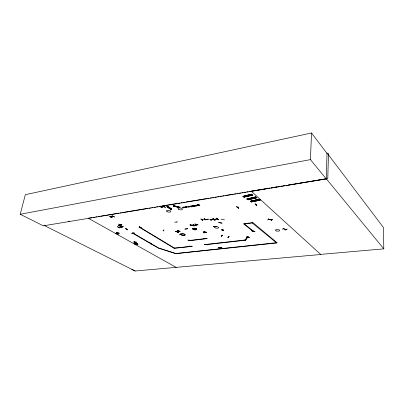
<?xml version="1.0" encoding="UTF-8"?>
<svg xmlns="http://www.w3.org/2000/svg" width="404" height="404" viewBox="0 0 404 404"><rect width="100%" height="100%" fill="white"/><g stroke="black" fill="none" stroke-linecap="round" stroke-linejoin="round"><path stroke-width="0.61" d="M207.373 244.905L204.252 244.385M207.095 238.708L203.596 238.405L207.111 238.577M328.477 153.232L327.78 178.563L290.961 184.633M327.013 153.419L311.534 132.992L25.346 194.678L20.2 214.277L43.339 225.826L326.281 178.947L327.028 152.949L383.467 227.548L383.8 248.859L320.614 254.384M219.261 247.511L219.231 247.935L218.372 247.607M219.251 247.773L219.195 248.339L219.458 247.819M220.114 247.42L220.978 247.748L221.003 247.324M326.281 178.947L310.418 159.62L311.534 132.992M220.973 247.652L220.932 248.152L221.2 247.632M221.054 219.14L224.488 219.842M219.473 247.49L219.438 247.985L220.326 248.056M285.355 230.154L287.294 228.972M287.264 185.411L286.032 185.406M221.22 247.298L221.185 247.798L222.069 247.869M119.296 233.265L116.256 232.517L119.311 233.138M268.574 218.665L267.756 220.034M276.386 242.728L175.482 253.555L158.181 248.041L132.381 233.058L132.86 232.987L158.646 247.985L176.104 253.621L277.255 242.895L252.561 222.352M248.006 237.214L248.076 236.82M248.167 237.077L247.546 236.961L244.955 239.84L245.571 239.951L248.192 236.82M134.138 243.213L137.128 243.496L134.138 243.001M137.128 243.491L134.123 243.152M134.956 244.511L137.931 244.607M192.178 246.45L189.097 246.162L192.198 246.294M238.027 207.035L237.774 207.414M238.178 207.095L238.082 207.378M219.417 248.051L220.124 248.081M222.932 229.689C225.705 232.234 218.135 228.386 223.745 230.24L222.473 230.396L221.66 229.876M221.165 247.864L221.867 247.894M216.741 218.211L218.554 219.609L216.6 218.074M213.363 219.246L213.408 219.569L213.312 219.18M207.388 244.683L204.232 244.551M196.501 225.922L193.45 224.892M194.031 226.023L193.698 224.528M193.718 224.548L193.875 225.988M196.612 205.202L197.617 205.767L196.283 205.363L196.642 205.919L196.021 205.434L196.632 205.015M194.122 205.601L195.425 206.378L193.541 205.888L194.147 205.414M188.067 240.077L191.228 240.375M191.653 205.995L192.961 206.772L191.082 206.277L191.678 205.808M190.415 206.192L190.648 205.974L191.723 206.969L189.809 206.419L190.622 206.161M188.006 206.58L188.814 207.166C187.845 206.414 187.436 206.964 188.032 206.393M186.194 206.585L186.421 206.368L187.527 207.373L186.178 206.994L186.577 207.525C184.805 206.828 187.234 206.944 186.194 206.585L186.396 206.555M180.012 234.86C182.219 232.088 179.992 235.552 179.861 234.663M183.684 207.277L184.32 207.171L185.128 207.752L183.684 207.277L183.977 207.065M183.83 207.378L183.709 207.09M163.812 229.952L163.135 230.876M161.191 206.712C160.994 207.888 164.953 206.247 164.115 206.277M161.443 207.065L161.448 206.671L161.494 207.06L161.423 206.676L161.12 207.035M218.665 222.553L222.084 223.144L218.69 222.528M135.264 242.344L135.623 243.198M151.005 244.061L150.662 242.945L151.03 243.9M118.685 224.19L121.963 224.816L118.695 224.159M135.678 243.299L135.199 242.238M136.673 242.203L133.618 242.006L136.623 242.289M137.471 243.703L134.456 243.359L137.501 243.546M134.482 241.324L134.891 242.521M134.956 244.319L137.926 244.819M134.279 232.896L131.8 233.229M127.826 229.74L125.78 228.538M191.208 240.501L188.047 240.193M118.347 225.195L121.594 225.836M122.109 227.452L120.023 226.235M118.539 227.346L123.331 226.503M118.387 234.189L115.327 233.477L118.422 234.042M117.377 226.76L119.619 227.811M119.574 227.952L117.534 226.594M136.486 244.622L136.027 243.567M249.49 237.491L246.238 236.976L249.48 237.522M121.569 225.988L118.296 225.427M175.7 231.401L178.644 232.265L175.71 231.421M205.732 244.678L205.373 244.486L245.43 239.956L245.733 240.183L205.888 244.683M119.887 225.659L120.225 224.573M120.382 224.579L120.038 225.679M179.957 207.267L173.584 205.757L179.866 207.363M205.308 219.407L208.514 219.185L205.318 219.448M196.48 225.402L193.521 225.745M112.075 217.675L109.535 216.418L112.181 217.63M116.832 233.805L117.715 232.896M117.837 232.946L116.938 233.83M236.673 206.697L238.481 208.212M238.618 208.186L236.658 206.722M236.815 206.671L238.461 208.242M211.489 220.559L209.686 219.226M213.352 218.695L215.317 220.003M174.73 222.23L177.538 221.847M201.091 219.039L202.752 220.397M202.879 220.377L200.945 219.039M201.071 219.013L202.737 220.422M247.849 237.198L248.076 237.138M125.735 228.679L127.775 229.881L125.614 228.72M160.07 206.292L162.161 207.808L159.939 206.338M282.295 229.225L284.098 228.169M268.185 219.443L271.791 219.917M190.43 225.654L190.264 224.392M190.279 225.664L190.097 224.356M204.762 231.825L204 232.946L204.762 231.835M204.151 232.946L204.919 231.835M272.251 219.241L271.357 220.619L272.397 219.276M163.948 229.972L163.07 231.012M192.344 205.919C193.455 207.333 194.208 205.449 192.329 205.838M196.47 224.543L195.021 225.528M204.55 232.452L204.868 232.457M178.568 232.351L175.639 231.447M221.554 236.234L222.412 235.143L221.407 236.178M110.903 216.983L113.07 216.428M113.221 216.483L111.004 217.054M196.203 224.589L195.036 225.387M166.877 206.575L170.948 209.206L166.802 206.631L170.604 209.262M166.993 206.601L170.948 209.206M171.554 209.115L167.594 206.505L171.422 209.136M171.614 209.105L167.943 206.449M167.811 206.474L171.745 209.085M246.087 239.516L245.071 240.592L246.051 239.537M180.325 234.31L180.002 234.29M179.886 234.82L180.815 233.8M204.687 232.34L204.939 232.164M177.129 231.846L178.553 230.957M251.414 201.854L260.393 200.061L251.465 201.98M260.085 199.773L251.389 201.838M259.121 199.197L250.394 201.253L259.398 199.303M247.859 199.571L256.798 197.607M247.157 199.106L255.969 197.132L247.182 199.121M250.419 201.278L259.267 199.298M247.884 199.586L256.737 197.652L247.925 199.697L248.172 199.859L256.894 197.748M255.818 197.026L246.854 198.985L247.086 199.147M252.581 194.829L243.758 197.006L252.899 195.127L243.991 197.172M251.586 194.238L242.819 196.384L251.647 194.193M243.203 196.647L251.944 194.481M194.9 224.013L197.975 224.947M194.965 223.998L197.995 224.912M214.862 226.599L214.721 226.588M118.66 227.396L121.003 226.992M126.78 229.27L126.841 229.336M177.24 230.467L180.189 231.356L177.174 230.482M140.026 227.366L140.269 227.341M177.29 231.866L178.523 231.078M213.65 219.534L210.666 219.938M214.398 219.332L217.514 218.978M201.97 219.69L202.303 219.655M202.02 219.685L205.05 219.362L204.747 219.407M255.878 204.772L255.5 204.818M271.746 219.968L268.216 219.438M164.09 206.666L161.161 207.101M228.876 236.951L228.538 236.885M245.531 240.087L245.193 240.016L245.516 240.032M210.625 219.867L213.6 219.468M242.971 196.496L251.737 194.339M243.915 197.122L252.662 194.975M247.021 199.101L255.742 196.98M247.773 199.586L256.515 197.5M250.566 201.379L259.323 199.334M259.494 199.445L250.722 201.394M251.455 201.965L260.247 199.965M20.2 214.277L310.418 159.62M204.606 232.411L204.863 232.517M45.258 225.179L44.016 225.387L135.168 271.008L320.786 254.5L251.232 191.178L262.418 189.325M68.18 221.372L69.422 221.165M91.991 217.599L88.259 218.216L176.27 267.438M93.233 217.392L94.48 217.185M95.723 216.978L96.97 216.771M98.212 216.564L99.455 216.362M100.702 216.155L118.741 213.161M119.983 212.953L121.225 212.746M122.473 212.539L147.975 208.312M149.217 208.105L150.465 207.898M151.707 207.691L152.949 207.484M154.197 207.277L155.439 207.07M156.681 206.863L157.929 206.661M159.171 206.454L160.418 206.247M161.661 206.04L177.21 203.459M178.457 203.252L179.699 203.045M180.942 202.838L182.189 202.636M183.431 202.429L184.673 202.222M185.921 202.015L206.449 198.611M207.691 198.404L208.934 198.197M210.181 197.99L211.423 197.783M212.666 197.576L213.913 197.369M215.155 197.162L216.398 196.96M217.645 196.753L218.887 196.546M220.129 196.339L221.377 196.132M222.619 195.925L223.867 195.718M225.109 195.516L233.194 194.173M234.441 193.965L235.684 193.758M236.926 193.551L238.173 193.344M239.415 193.142L240.658 192.935M241.905 192.728L243.147 192.521M244.39 192.314L245.637 192.107M246.879 191.9L248.122 191.693M249.369 191.491L250.611 191.284M263.661 189.117L264.903 188.91M266.145 188.703L267.392 188.496M268.635 188.294L269.877 188.087L251.232 191.178M271.119 187.88L272.362 187.673M277.331 186.85L273.604 187.466L277.306 186.88M279.815 186.436L278.573 186.643L279.79 186.471M281.063 186.229L282.305 186.027M283.547 185.82L284.79 185.613M288.512 184.997L294.087 184.067M295.324 183.865L296.561 183.658M297.804 183.451L299.041 183.249M300.278 183.042L301.515 182.835M302.758 182.633L303.995 182.426M305.232 182.219L306.469 182.017M307.707 181.81L308.949 181.603M310.186 181.396L311.423 181.194M312.661 180.987L313.903 180.78M315.14 180.578L316.377 180.371M317.615 180.164L326.286 178.73L383.8 248.859M271.099 187.905L272.341 187.703M281.033 186.269L282.27 186.062M283.512 185.86L284.754 185.653M285.997 185.451L287.239 185.244M288.481 185.042L289.724 184.835M228.634 236.85L228.856 236.89M286.204 229.659L283.33 228.74L286.168 229.659M237.749 207.424L238.128 207.449L237.83 207.484M119.993 226.402L122.215 227.593M123.2 226.588L120.821 227.068M139.431 226.71L141.456 227.957L139.335 226.72M212.893 218.776L214.706 220.15L212.767 218.781M213.347 218.705L215.332 220.049M214.428 219.337L217.453 218.923M131.77 233.391L134.355 233.098M204.116 218.645L206.085 219.988L204.161 218.614M252.54 222.624L243.511 223.811L252.919 231.29L253.52 231.219L244.117 223.73M244.445 223.993L252.859 222.887M203.343 232.477L206.247 232.199M173.932 248.117L191.072 246.425L174.27 248.319L139.042 227.083L139.537 227.013L174.412 248.061M192.622 205.636L193.258 205.692M185.007 206.858L185.663 206.914M183.052 207.171L183.825 207.272M150.798 243.551L150.5 243.516M213.241 226.72L216.453 226.553L213.262 226.705M255.586 204.828L255.823 204.707M176.194 222.079L176.391 222.21M132.83 233.088L133.037 233.194M191.819 224.937L192.875 225.038M190.395 225.073L193.723 225.382L190.436 225.094M134.987 242.026L134.699 241.996L135.007 242.036M135.956 243.657L136.441 244.531M268.615 219.205L269.731 219.372M222.402 235.138L221.559 236.249M163.857 206.702L163.827 206.303L164.155 206.333M221.498 235.643L221.821 235.653M173.619 205.686L179.947 207.282M173.341 206.01L179.618 207.6L173.387 205.964M189.431 206.252L189.688 206.333M220.099 247.581L220.958 247.819M218.357 247.773L219.21 248.006M255.01 203.919L256.757 205.479M216.625 218.231L218.412 219.599M163.1 205.848L165.165 207.328M122.165 226.972L122.291 226.952M131.815 269.347L135.168 271.008M212.883 218.766L214.706 220.145M252.242 222.973L276.664 242.956M246.854 198.985L255.57 196.849M179.517 207.626L173.301 205.974M247.925 236.805L247.899 237.108L247.965 236.8M182.77 207.479C184.163 208.812 184.795 206.843 182.77 207.479M184.724 207.166C186.113 208.509 186.754 206.525 184.724 207.166M188.623 206.54C190.001 207.898 190.668 205.894 188.623 206.54M206.53 232.255L203.197 231.926L206.53 232.255M190.067 206.383L191.072 206.671L190.092 206.358M191.304 206.186L192.309 206.474L191.329 206.161M193.763 205.793L194.773 206.08L193.789 205.767M222.134 229.901C222.978 230.947 223.826 229.391 222.134 229.901M193.501 206.267L192.541 206.005L193.501 206.267M253.156 231.28L253.419 231.219L253.156 231.28M183.002 207.489L183.719 207.545L183.002 207.489M184.956 207.176L185.673 207.232L184.987 207.156M188.855 206.555L189.577 206.606L188.885 206.535M227.937 237.35L228.997 236.32L227.947 237.35M228.088 237.355L228.977 236.274L228.063 237.37M251.753 230.81L255.005 231.472L251.753 230.79M112.019 215.761L114.569 217.039L112.024 215.781M163.569 230.507L163.893 230.578L163.585 230.517M195.289 205.166L195.289 205.166M197.076 204.879L197.076 204.879M197.697 204.788L197.389 204.833L198.455 205.631L197.758 204.909L198.945 205.288L198.753 204.752L199.874 205.404L198.813 204.606L198.51 204.656L198.687 205.166L197.697 204.788M195.546 205.373L196.349 205.969L195.546 205.373M197.334 205.086L198.132 205.681L197.334 205.086M163.231 205.858L165.302 207.338L163.231 205.853M255.171 203.924L256.914 205.49L255.171 203.919M187.769 228.725L184.961 229.093L187.769 228.725M204.99 238.613L189.754 240.441L190.092 240.658L205.323 238.835L204.99 238.613M178.805 209.429A2.272 0.904 8 0 0 182.492 209.348A2.272 0.904 8 0 0 179.533 207.964A2.272 0.904 8 0 0 178.805 209.429M215.085 227.826A2.141 0.803 6.3 0 0 218.635 227.785A2.141 0.803 6.3 0 0 215.994 226.558A2.141 0.803 6.3 0 0 215.085 227.826M193.294 229.437A2.096 0.773 7.2 0 0 196.728 229.401A2.096 0.773 7.2 0 0 194.056 228.204A2.101 0.773 7.2 0 0 193.294 229.442A2.101 0.773 7.2 0 0 196.733 229.406A2.101 0.773 7.2 0 0 194.056 228.209A2.096 0.773 7.2 0 0 193.294 229.437M167.19 211.696A2.242 0.874 8.5 0 0 170.791 211.62A2.242 0.874 8.5 0 0 167.832 210.267A2.242 0.874 8.5 0 0 167.19 211.696M276.296 230.931A2.207 0.828 3.8 0 0 279.755 230.522A2.207 0.828 3.8 0 0 276.634 229.523A2.207 0.828 3.8 0 0 276.296 230.931M181.8 235.012A2.03 0.722 7.7 0 0 185.098 234.987A2.03 0.722 7.7 0 0 182.467 233.85A2.03 0.722 7.7 0 0 181.8 235.012M181.8 234.936A2.04 0.727 7.7 0 0 185.123 234.911A2.04 0.727 7.7 0 0 182.477 233.77A2.04 0.727 7.7 0 0 181.8 234.936"/></g></svg>
